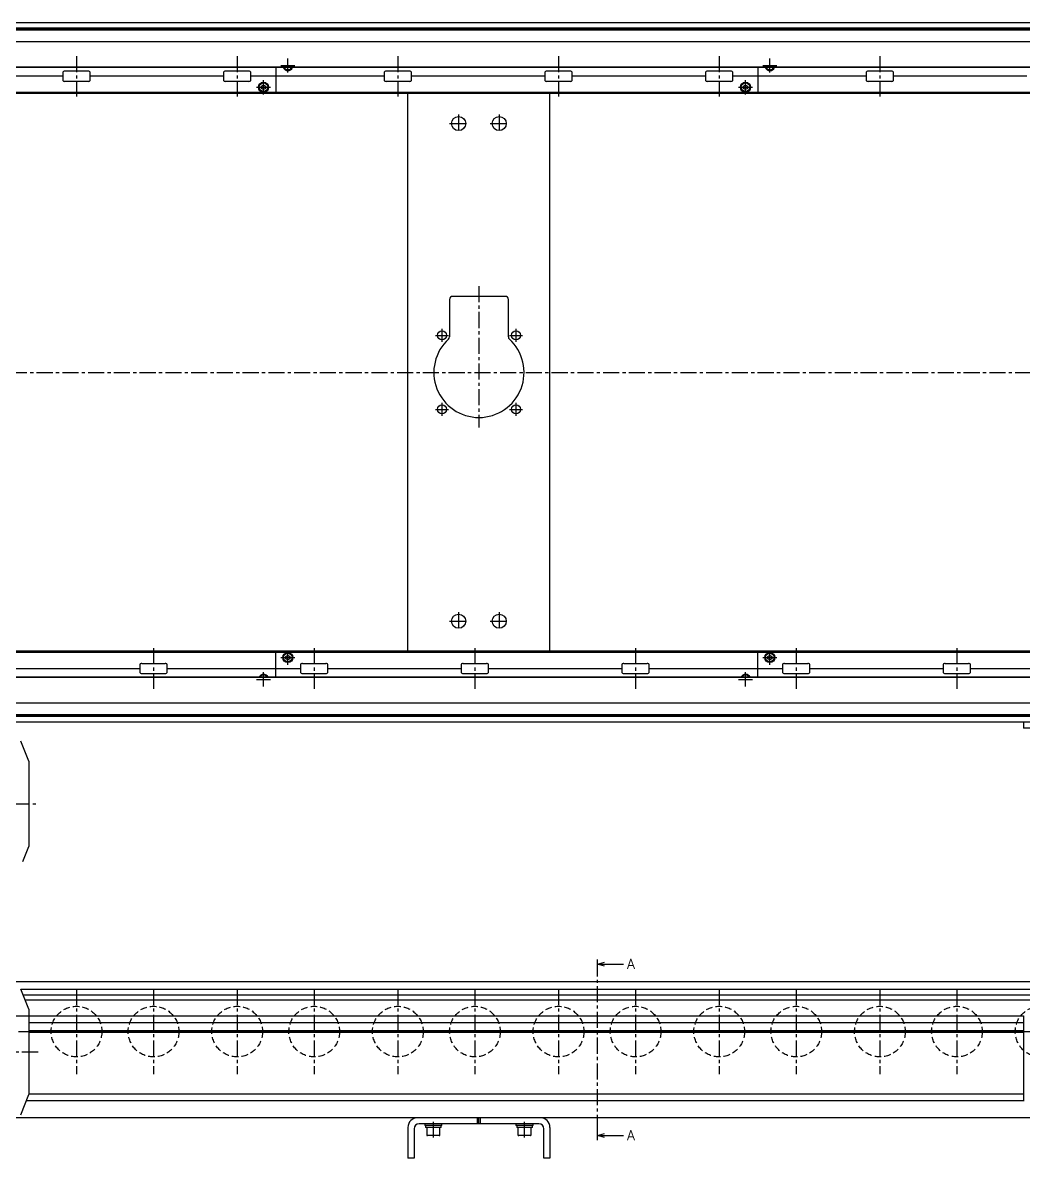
# Model space of a CAD drawing. Extents: x -10 to 2748, y -8 to 1201.
# Drawn here: x 676 to 1663, y 28 to 1148 of the extents above; entities that cross this region are included whole.
import ezdxf

# ---------------------------------------------------------------- set-up
doc = ezdxf.new("R2010")
doc.units = 0
doc.header["$LTSCALE"] = 0.5
doc.linetypes.add('CENTER', pattern=[50.8, 31.75, -6.35, 6.35, -6.35])
doc.linetypes.add('DASHED', pattern=[19.05, 12.7, -6.35])
for name, color, linetype in [('MSM_CENTER', 1, 'CENTER'), ('MSM_CONTINUOUS', 7, 'CONTINUOUS'), ('MSM_DASHED', 4, 'DASHED'), ('MSM_PART_NUMBER', 7, 'CONTINUOUS')]:
    doc.layers.add(name, color=color, linetype=linetype)
doc.styles.get("Standard").update_dxf_attribs({"font": 'txt.shx', "height": 10, "bigfont": 'bigfont.shx'})

# ---------------------------------------------------------------- blocks, each defined once
blk = doc.blocks.new('*U88')
at = {"layer": 'MSM_PART_NUMBER'}
blk.add_text('A', height=10, dxfattribs=at).set_placement((1272.3, 214.9))
blk = doc.blocks.new('*U89')
at = {"layer": 'MSM_PART_NUMBER'}
blk.add_text('A', height=10, dxfattribs=at).set_placement((1272.3, 45.9))

msp = doc.modelspace()

# ---------------------------------------------------------------- linework, layer by layer
at = {"layer": 'MSM_CENTER'}
for p, q in [((729.3, 1115.5), (729.3, 1075.5)), ((887.8, 1115.5), (887.8, 1075.5)), ((937.8, 1099.2), (937.8, 1113.2)), ((1046.3, 1115.5), (1046.3, 1075.5)), ((1204.8, 1115.5), (1204.8, 1075.5)), ((1363.3, 1115.5), (1363.3, 1075.5)), ((1413.3, 1099.2), (1413.3, 1113.2)), ((1521.8, 1115.5), (1521.8, 1075.5)), ((930.8, 1106.2), (944.8, 1106.2)), ((1406.3, 1106.2), (1420.3, 1106.2)), ((913.8, 1077.7), (913.8, 1091.7)), ((1389.3, 1077.7), (1389.3, 1091.7)), ((906.8, 1084.7), (920.8, 1084.7)), ((1382.3, 1084.7), (1396.3, 1084.7)), ((1106.2, 1057.9), (1106.2, 1039.9)), ((1146.3, 1057.9), (1146.3, 1039.9)), ((1097.3, 1048.9), (1115.3, 1048.9)), ((1137.3, 1048.9), (1155.3, 1048.9)), ((1126.3, 888.4), (1126.3, 748.9)), ((1089.8, 846.4), (1089.8, 833.4)), ((1162.8, 846.4), (1162.8, 833.4)), ((1083.3, 839.9), (1096.3, 839.9)), ((1156.3, 839.9), (1169.3, 839.9)), ((359.8, 803.4), (1890.9, 803.4)), ((1089.8, 773.4), (1089.8, 760.4)), ((1162.8, 773.4), (1162.8, 760.4)), ((1083.3, 766.9), (1096.3, 766.9)), ((1156.3, 766.9), (1169.3, 766.9)), ((1106.2, 566.9), (1106.2, 548.9)), ((1146.3, 566.9), (1146.3, 548.9)), ((1097.3, 557.9), (1115.3, 557.9)), ((1137.3, 557.9), (1155.3, 557.9)), ((805.3, 531.3), (805.3, 491.3)), ((937.8, 515), (937.8, 529)), ((963.8, 531.3), (963.8, 491.3)), ((1122.3, 531.3), (1122.3, 491.3)), ((1280.8, 531.3), (1280.8, 491.3)), ((1413.3, 515), (1413.3, 529)), ((1439.3, 531.3), (1439.3, 491.3)), ((1597.8, 531.3), (1597.8, 491.3)), ((930.8, 522), (944.8, 522)), ((1406.3, 522), (1420.3, 522)), ((913.8, 493.5), (913.8, 507.5)), ((1389.3, 493.5), (1389.3, 507.5)), ((906.8, 500.5), (920.8, 500.5)), ((1382.3, 500.5), (1396.3, 500.5)), ((362.3, 377.7), (692.3, 377.7)), ((1243.3, 55), (1243.3, 215)), ((729.3, 195), (729.3, 111)), ((805.3, 195), (805.3, 111)), ((887.8, 195), (887.8, 111)), ((963.8, 195), (963.8, 111)), ((1046.3, 195), (1046.3, 111)), ((1122.3, 195), (1122.3, 111)), ((1204.8, 195), (1204.8, 111)), ((1280.8, 195), (1280.8, 111)), ((1363.3, 195), (1363.3, 111)), ((1439.3, 195), (1439.3, 111)), ((1521.8, 195), (1521.8, 111)), ((1597.8, 195), (1597.8, 111)), ((367.3, 153), (1881.3, 153)), ((472.3, 133), (692.3, 133)), ((1081.3, 48.4), (1081.3, 64)), ((1171.3, 48.4), (1171.3, 64))]:
    msp.add_line(p, q, dxfattribs=at)
at = {"layer": 'MSM_CONTINUOUS'}
for p, q in [((1880.9, 1148.4), (370.7, 1148.4)), ((1879.3, 1148.3), (372.3, 1148.3)), ((1854.6, 1142.9), (396.9, 1142.9)), ((1854.6, 1141.2), (396.9, 1141.2)), ((1854.5, 1142), (397, 1142)), ((1879.3, 1129.5), (372.3, 1129.5)), ((1879.3, 1104.1), (372.3, 1104.1)), ((1879.3, 1104.5), (422.3, 1104.5)), ((715.8, 1099.5), (715.8, 1091.5)), ((740.7, 1100.5), (717.8, 1100.5)), ((742.7, 1091.5), (742.7, 1099.5)), ((874.3, 1099.5), (874.3, 1091.5)), ((899.2, 1100.5), (876.3, 1100.5)), ((901.2, 1091.5), (901.2, 1099.5)), ((925.8, 1104.1), (925.8, 1079.4)), ((937.8, 1103.9), (937.4, 1104.1)), ((938.1, 1104.1), (937.8, 1103.9)), ((1032.8, 1099.5), (1032.8, 1091.5)), ((1057.7, 1100.5), (1034.8, 1100.5)), ((1059.7, 1091.5), (1059.7, 1099.5)), ((1191.3, 1099.5), (1191.3, 1091.5)), ((1216.2, 1100.5), (1193.3, 1100.5)), ((1218.2, 1091.5), (1218.2, 1099.5)), ((1349.8, 1099.5), (1349.8, 1091.5)), ((1374.7, 1100.5), (1351.8, 1100.5)), ((1376.7, 1091.5), (1376.7, 1099.5)), ((1401.3, 1104.1), (1401.3, 1079.4)), ((1413.3, 1103.9), (1412.9, 1104.1)), ((1413.6, 1104.1), (1413.3, 1103.9)), ((1508.3, 1099.5), (1508.3, 1091.5)), ((1533.2, 1100.5), (1510.3, 1100.5)), ((1535.2, 1091.5), (1535.2, 1099.5)), ((715.8, 1095.5), (584.2, 1095.5)), ((740.7, 1090.5), (717.8, 1090.5)), ((874.3, 1095.5), (742.7, 1095.5)), ((899.2, 1090.5), (876.3, 1090.5)), ((1032.8, 1095.5), (901.2, 1095.5)), ((911.8, 1085.9), (913.8, 1087.1)), ((913.8, 1087.1), (915.8, 1085.9)), ((1057.7, 1090.5), (1034.8, 1090.5)), ((1191.3, 1095.5), (1059.7, 1095.5)), ((1216.2, 1090.5), (1193.3, 1090.5)), ((1349.8, 1095.5), (1218.2, 1095.5)), ((1374.7, 1090.5), (1351.8, 1090.5)), ((1508.3, 1095.5), (1376.7, 1095.5)), ((1387.3, 1085.9), (1389.3, 1087.1)), ((1389.3, 1087.1), (1391.3, 1085.9)), ((1533.2, 1090.5), (1510.3, 1090.5)), ((1666.8, 1095.5), (1535.2, 1095.5)), ((1876.8, 1079.4), (450.3, 1079.4)), ((1880.9, 1078.4), (450.3, 1078.4)), ((911.8, 1083.6), (911.8, 1085.9)), ((913.8, 1082.4), (911.8, 1083.6)), ((915.8, 1083.6), (913.8, 1082.4)), ((915.8, 1085.9), (915.8, 1083.6)), ((1056.3, 528.4), (1056.3, 1078.4)), ((1196.3, 528.4), (1196.3, 1078.4)), ((1387.3, 1083.6), (1387.3, 1085.9)), ((1389.3, 1082.4), (1387.3, 1083.6)), ((1391.3, 1083.6), (1389.3, 1082.4)), ((1391.3, 1085.9), (1391.3, 1083.6)), ((1097.3, 875.4), (1097.3, 838.5)), ((1152.3, 878.4), (1100.3, 878.4)), ((1155.3, 838.5), (1155.3, 875.4)), ((1880.9, 528.4), (450.3, 528.4)), ((450.3, 527.4), (1876.8, 527.4)), ((925.8, 502.6), (925.8, 527.4)), ((1401.3, 502.6), (1401.3, 527.4)), ((793.8, 516.3), (816.7, 516.3)), ((935.8, 523.2), (937.8, 524.4)), ((935.8, 520.9), (935.8, 523.2)), ((937.8, 519.7), (935.8, 520.9)), ((937.8, 524.4), (939.8, 523.2)), ((939.8, 520.9), (937.8, 519.7)), ((939.8, 523.2), (939.8, 520.9)), ((952.3, 516.3), (975.2, 516.3)), ((1110.8, 516.3), (1133.7, 516.3)), ((1269.3, 516.3), (1292.2, 516.3)), ((1411.3, 523.2), (1413.3, 524.4)), ((1411.3, 520.9), (1411.3, 523.2)), ((1413.3, 519.7), (1411.3, 520.9)), ((1413.3, 524.4), (1415.3, 523.2)), ((1415.3, 520.9), (1413.3, 519.7)), ((1415.3, 523.2), (1415.3, 520.9)), ((1427.8, 516.3), (1450.7, 516.3)), ((1586.3, 516.3), (1609.2, 516.3)), ((660.2, 511.3), (791.8, 511.3)), ((791.8, 515.3), (791.8, 507.3)), ((793.8, 506.3), (816.7, 506.3)), ((818.7, 507.3), (818.7, 515.3)), ((818.7, 511.3), (950.3, 511.3)), ((950.3, 515.3), (950.3, 507.3)), ((952.3, 506.3), (975.2, 506.3)), ((977.2, 507.3), (977.2, 515.3)), ((977.2, 511.3), (1108.8, 511.3)), ((1108.8, 515.3), (1108.8, 507.3)), ((1110.8, 506.3), (1133.7, 506.3)), ((1135.7, 507.3), (1135.7, 515.3)), ((1135.7, 511.3), (1267.3, 511.3)), ((1267.3, 515.3), (1267.3, 507.3)), ((1269.3, 506.3), (1292.2, 506.3)), ((1294.2, 507.3), (1294.2, 515.3)), ((1294.2, 511.3), (1425.8, 511.3)), ((1425.8, 515.3), (1425.8, 507.3)), ((1427.8, 506.3), (1450.7, 506.3)), ((1452.7, 507.3), (1452.7, 515.3)), ((1452.7, 511.3), (1584.3, 511.3)), ((1584.3, 515.3), (1584.3, 507.3)), ((1586.3, 506.3), (1609.2, 506.3)), ((1611.2, 507.3), (1611.2, 515.3)), ((1611.2, 511.3), (1742.8, 511.3)), ((1879.3, 502.6), (372.3, 502.6)), ((1879.3, 502.2), (422.3, 502.2)), ((913.4, 502.6), (913.8, 502.9)), ((913.8, 502.9), (914.1, 502.6)), ((1388.9, 502.6), (1389.3, 502.9)), ((1389.3, 502.9), (1389.6, 502.6)), ((1879.3, 477.2), (372.3, 477.2)), ((1854.6, 465.6), (396.9, 465.6)), ((1854.6, 463.9), (396.9, 463.9)), ((1854.5, 464.7), (397, 464.7)), ((1880.9, 458.4), (370.7, 458.4)), ((1879.3, 458.4), (372.3, 458.4)), ((1663.3, 458.4), (1663.3, 452.4)), ((1713.3, 452.4), (1663.3, 452.4)), ((682.3, 419.7), (674.3, 439.7)), ((682.3, 419.7), (682.3, 335.7)), ((676.3, 320.7), (682.3, 335.7)), ((1243.3, 215), (1243.3, 224)), ((1243.3, 219.5), (1250.3, 221.4)), ((1243.3, 219.5), (1268.9, 219.5)), ((1250.3, 217.6), (1243.3, 219.5)), ((1879.3, 202), (372.3, 202)), ((682.3, 175), (674.3, 195)), ((1879.3, 194.6), (674.4, 194.6)), ((1763.3, 189), (676.7, 189)), ((1763.3, 184), (678.7, 184)), ((1663.3, 168.2), (667.3, 168.2)), ((682.3, 175), (682.3, 91)), ((1663.3, 168.5), (1663.3, 84.5)), ((1663.3, 161.8), (682.3, 161.8)), ((1663.3, 153.9), (682.3, 153.9)), ((1663.3, 153), (682.3, 153)), ((1663.3, 152.1), (682.3, 152.1)), ((674.3, 71), (682.3, 91)), ((1663.3, 91.3), (682.3, 91.3)), ((1663.3, 84.8), (679.8, 84.8)), ((1880.9, 68), (472.3, 68)), ((1124.8, 62), (1124.8, 68)), ((1126.3, 62), (1126.3, 68)), ((1127.8, 62), (1127.8, 68)), ((1056.3, 58.5), (1056.3, 28)), ((1062.3, 57), (1062.3, 28)), ((1185.3, 62), (1067.3, 62)), ((1072.8, 62), (1072.8, 60.4)), ((1089.8, 60.4), (1072.8, 60.4)), ((1073.6, 60.4), (1073.6, 58.4)), ((1089, 58.4), (1073.6, 58.4)), ((1074.8, 58.4), (1074.8, 51.2)), ((1087.8, 51.2), (1087.8, 58.4)), ((1089, 58.4), (1089, 60.4)), ((1089.8, 60.4), (1089.8, 62)), ((1162.8, 62), (1162.8, 60.4)), ((1179.8, 60.4), (1162.8, 60.4)), ((1163.6, 60.4), (1163.6, 58.4)), ((1179, 58.4), (1163.6, 58.4)), ((1164.8, 58.4), (1164.8, 51.2)), ((1177.8, 51.2), (1177.8, 58.4)), ((1179, 58.4), (1179, 60.4)), ((1179.8, 60.4), (1179.8, 62)), ((1190.3, 28), (1190.3, 57)), ((1196.3, 58.5), (1196.3, 28)), ((1087, 50.4), (1075.6, 50.4)), ((1177, 50.4), (1165.6, 50.4)), ((1243.3, 46), (1243.3, 55)), ((1243.3, 50.5), (1250.3, 52.4)), ((1250.3, 48.6), (1243.3, 50.5)), ((1243.3, 50.5), (1268.9, 50.5)), ((1062.3, 28), (1056.3, 28)), ((1196.3, 28), (1190.3, 28))]:
    msp.add_line(p, q, dxfattribs=at)
for centre, radius in [((913.8, 1084.7), 5), ((913.8, 1084.7), 4.25), ((1389.3, 1084.7), 5), ((1389.3, 1084.7), 4.25), ((1106.2, 1048.9), 7), ((1146.3, 1048.9), 7), ((1089.8, 839.9), 4.5), ((1162.8, 839.9), 4.5), ((1089.8, 766.9), 4.5), ((1162.8, 766.9), 4.5), ((1106.2, 557.9), 7), ((1146.3, 557.9), 7), ((937.8, 522), 5), ((1413.3, 522), 5), ((937.8, 522), 4.25), ((1413.3, 522), 4.25)]:
    msp.add_circle(centre, radius, dxfattribs=at)
for centre, radius, start, end in [((716.7, 1099.4), 0.882, 115.5328, 172.1027), ((717.8, 1097.1), 3.41, 89.6687, 115.2454), ((740.7, 1097.1), 3.41, 64.7546, 90.3313), ((741.8, 1099.4), 0.882, 7.8973, 64.4672), ((875.2, 1099.4), 0.882, 115.5328, 172.1027), ((876.3, 1097.1), 3.41, 89.6687, 115.2454), ((899.2, 1097.1), 3.41, 64.7546, 90.3313), ((900.3, 1099.4), 0.882, 7.8973, 64.4672), ((937.8, 1106.2), 5, 204.8346, 335.1654), ((937.8, 1106.2), 4.25, 209.6116, 330.3884), ((1033.7, 1099.4), 0.882, 115.5328, 172.1027), ((1034.8, 1097.1), 3.41, 89.6687, 115.2454), ((1057.7, 1097.1), 3.41, 64.7546, 90.3313), ((1058.8, 1099.4), 0.882, 7.8973, 64.4672), ((1192.2, 1099.4), 0.882, 115.5328, 172.1027), ((1193.3, 1097.1), 3.41, 89.6687, 115.2454), ((1216.2, 1097.1), 3.41, 64.7546, 90.3313), ((1217.3, 1099.4), 0.882, 7.8973, 64.4672), ((1350.7, 1099.4), 0.882, 115.5328, 172.1027), ((1351.8, 1097.1), 3.41, 89.6687, 115.2454), ((1374.7, 1097.1), 3.41, 64.7546, 90.3313), ((1375.8, 1099.4), 0.882, 7.8973, 64.4672), ((1413.3, 1106.2), 5, 204.8346, 335.1654), ((1413.3, 1106.2), 4.25, 209.6116, 330.3884), ((1509.2, 1099.4), 0.882, 115.5328, 172.1027), ((1510.3, 1097.1), 3.41, 89.6687, 115.2454), ((1533.2, 1097.1), 3.41, 64.7546, 90.3313), ((1534.3, 1099.4), 0.882, 7.8973, 64.4672), ((716.7, 1091.6), 0.882, 187.8973, 244.4672), ((717.8, 1093.9), 3.41, 244.7546, 270.3313), ((740.7, 1093.9), 3.41, 269.6687, 295.2454), ((741.8, 1091.6), 0.882, 295.5328, 352.1027), ((875.2, 1091.6), 0.882, 187.8973, 244.4672), ((876.3, 1093.9), 3.41, 244.7546, 270.3313), ((899.2, 1093.9), 3.41, 269.6687, 295.2454), ((900.3, 1091.6), 0.882, 295.5328, 352.1027), ((1033.7, 1091.6), 0.882, 187.8973, 244.4672), ((1034.8, 1093.9), 3.41, 244.7546, 270.3313), ((1057.7, 1093.9), 3.41, 269.6687, 295.2454), ((1058.8, 1091.6), 0.882, 295.5328, 352.1027), ((1192.2, 1091.6), 0.882, 187.8973, 244.4672), ((1193.3, 1093.9), 3.41, 244.7546, 270.3313), ((1216.2, 1093.9), 3.41, 269.6687, 295.2454), ((1217.3, 1091.6), 0.882, 295.5328, 352.1027), ((1350.7, 1091.6), 0.882, 187.8973, 244.4672), ((1351.8, 1093.9), 3.41, 244.7546, 270.3313), ((1374.7, 1093.9), 3.41, 269.6687, 295.2454), ((1375.8, 1091.6), 0.882, 295.5328, 352.1027), ((1509.2, 1091.6), 0.882, 187.8973, 244.4672), ((1510.3, 1093.9), 3.41, 244.7546, 270.3313), ((1533.2, 1093.9), 3.41, 269.6687, 295.2454), ((1534.3, 1091.6), 0.882, 295.5328, 352.1027), ((1100.3, 875.4), 3, 90, 180), ((1152.3, 875.4), 3, 0, 90), ((1126.3, 803.4), 44.5, 132.3521, 47.6479), ((1094.3, 838.5), 3, 312.3521, 360), ((1158.3, 838.5), 3, 180, 227.6479), ((792.7, 515.2), 0.882, 115.5328, 172.1027), ((793.8, 512.9), 3.41, 89.6687, 115.2454), ((816.7, 512.9), 3.41, 64.7546, 90.3313), ((817.8, 515.2), 0.882, 7.8973, 64.4672), ((951.2, 515.2), 0.882, 115.5328, 172.1027), ((952.3, 512.9), 3.41, 89.6687, 115.2454), ((975.2, 512.9), 3.41, 64.7546, 90.3313), ((976.3, 515.2), 0.882, 7.8973, 64.4672), ((1109.7, 515.2), 0.882, 115.5328, 172.1027), ((1110.8, 512.9), 3.41, 89.6687, 115.2454), ((1133.7, 512.9), 3.41, 64.7546, 90.3313), ((1134.8, 515.2), 0.882, 7.8973, 64.4672), ((1268.2, 515.2), 0.882, 115.5328, 172.1027), ((1269.3, 512.9), 3.41, 89.6687, 115.2454), ((1292.2, 512.9), 3.41, 64.7546, 90.3313), ((1293.3, 515.2), 0.882, 7.8973, 64.4672), ((1426.7, 515.2), 0.882, 115.5328, 172.1027), ((1427.8, 512.9), 3.41, 89.6687, 115.2454), ((1450.7, 512.9), 3.41, 64.7546, 90.3313), ((1451.8, 515.2), 0.882, 7.8973, 64.4672), ((1585.2, 515.2), 0.882, 115.5328, 172.1027), ((1586.3, 512.9), 3.41, 89.6687, 115.2454), ((1609.2, 512.9), 3.41, 64.7546, 90.3313), ((1610.3, 515.2), 0.882, 7.8973, 64.4672), ((792.7, 507.4), 0.882, 187.8973, 244.4672), ((793.8, 509.7), 3.41, 244.7546, 270.3313), ((816.7, 509.7), 3.41, 269.6687, 295.2454), ((817.8, 507.4), 0.882, 295.5328, 352.1027), ((913.8, 500.5), 5, 24.8346, 155.1654), ((913.8, 500.5), 4.25, 29.6116, 150.3884), ((951.2, 507.4), 0.882, 187.8973, 244.4672), ((952.3, 509.7), 3.41, 244.7546, 270.3313), ((975.2, 509.7), 3.41, 269.6687, 295.2454), ((976.3, 507.4), 0.882, 295.5328, 352.1027), ((1109.7, 507.4), 0.882, 187.8973, 244.4672), ((1110.8, 509.7), 3.41, 244.7546, 270.3313), ((1133.7, 509.7), 3.41, 269.6687, 295.2454), ((1134.8, 507.4), 0.882, 295.5328, 352.1027), ((1268.2, 507.4), 0.882, 187.8973, 244.4672), ((1269.3, 509.7), 3.41, 244.7546, 270.3313), ((1292.2, 509.7), 3.41, 269.6687, 295.2454), ((1293.3, 507.4), 0.882, 295.5328, 352.1027), ((1389.3, 500.5), 5, 24.8346, 155.1654), ((1389.3, 500.5), 4.25, 29.6116, 150.3884), ((1426.7, 507.4), 0.882, 187.8973, 244.4672), ((1427.8, 509.7), 3.41, 244.7546, 270.3313), ((1450.7, 509.7), 3.41, 269.6687, 295.2454), ((1451.8, 507.4), 0.882, 295.5328, 352.1027), ((1585.2, 507.4), 0.882, 187.8973, 244.4672), ((1586.3, 509.7), 3.41, 244.7546, 270.3313), ((1609.2, 509.7), 3.41, 269.6687, 295.2454), ((1610.3, 507.4), 0.882, 295.5328, 352.1027), ((1065.8, 58.5), 9.5, 90, 180), ((1186.8, 58.5), 9.5, 0, 90), ((1067.3, 57), 5, 90, 180), ((1185.3, 57), 5, 0, 90), ((1075.6, 51.2), 0.8, 180, 270), ((1087, 51.2), 0.8, 270, 0), ((1165.6, 51.2), 0.8, 180, 270), ((1177, 51.2), 0.8, 270, 0)]:
    msp.add_arc(centre, radius, start, end, dxfattribs=at)
at = {"layer": 'MSM_DASHED'}
for centre in [(729.3, 153), (805.3, 153), (887.8, 153), (963.8, 153), (1046.3, 153), (1122.3, 153), (1204.8, 153), (1280.8, 153), (1363.3, 153), (1439.3, 153), (1521.8, 153), (1597.8, 153), (1680.3, 153)]:
    msp.add_circle(centre, 25, dxfattribs=at)

# ---------------------------------------------------------------- block references
at = {"layer": 'MSM_CONTINUOUS'}
for name in ['*U88', '*U89']:
    msp.add_blockref(name, (0, 0), dxfattribs=at)

doc.saveas('drawing.dxf')
